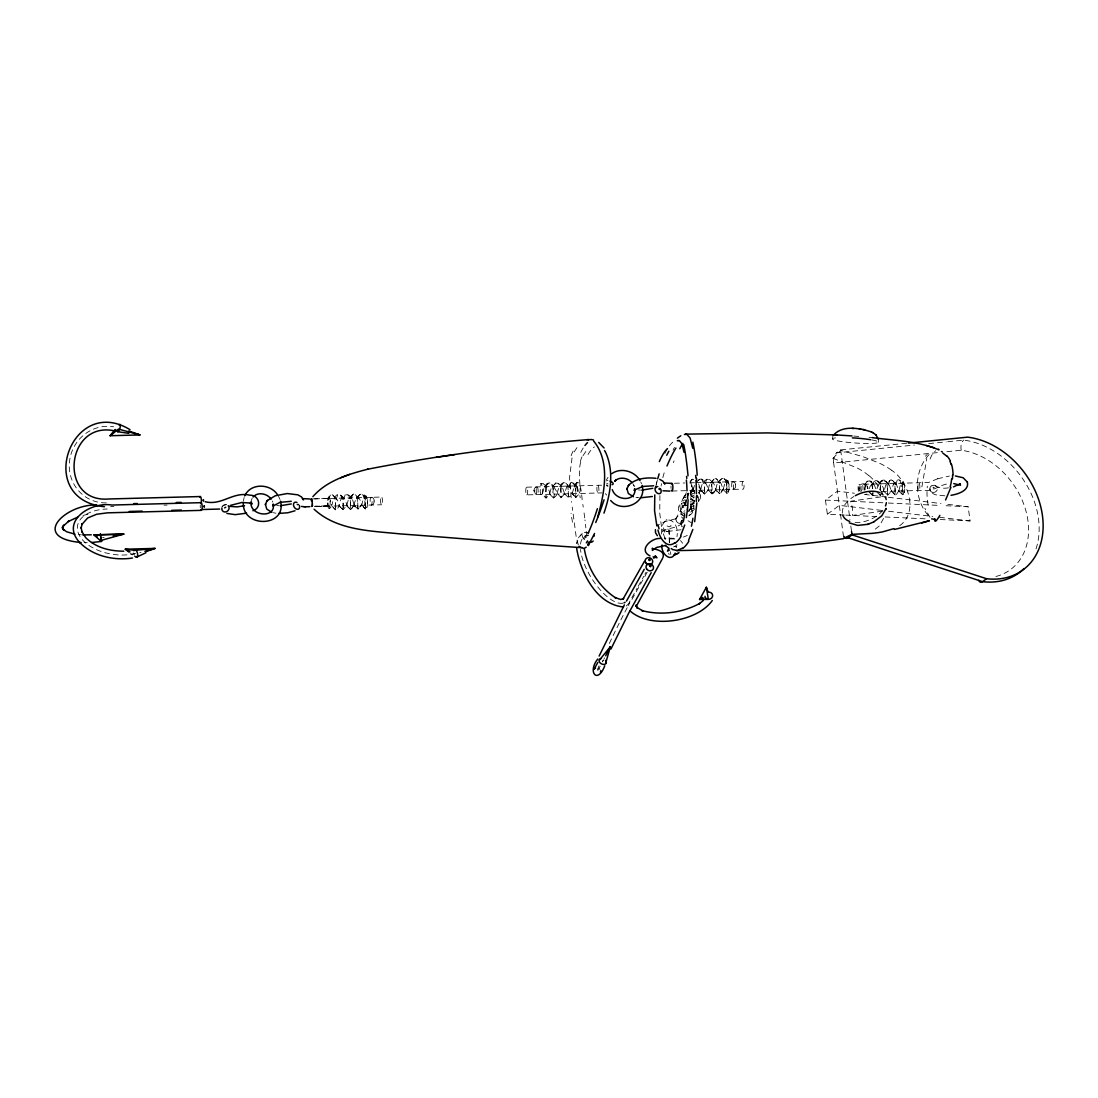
<?xml version="1.0" encoding="UTF-8"?>
<svg xmlns="http://www.w3.org/2000/svg" width="1098" height="1098" viewBox="0 0 1098 1098"><rect width="100%" height="100%" fill="white"/><g stroke="black" fill="none" stroke-linecap="round" stroke-linejoin="round"><path stroke-width="0.75" stroke-dasharray="5 3.75" d="M878.551 442.192L878.537 440.435M669.286 542.618L669.327 538.555M865.059 484.218C860.256 482.049 856.481 488.583 860.324 491.492M690.299 506.521C693.071 508.882 692.536 514.303 688.885 515.772M534.053 490.271L534.081 491.396M698.63 492.179L700.675 495.445L698.671 499.7M661.614 533.985C660.214 512.148 680.005 518.16 676.972 536.702M879.773 489.9L881.31 482.242L882.723 480.197L884.206 480.004L887.211 485.741L887.815 495.116L891.356 491.231L889.407 485.261L885.221 480.897L888.543 484.136M864.867 490.024C864.016 478.22 872.553 478.22 875.696 488.651M921.881 486.867L926.781 458.772M680.87 523.224L681.048 524.103M880.596 494.045L880.335 495.335L883.917 491.396L885.935 484.616L891.013 479.675L896.407 484.369L898.768 490.984L902.693 494.773L902.309 486.085L899.55 479.881L897.601 479.826L893.347 484.493L891.398 491.108M659.912 495.514L659.747 513.205L661.298 525.338L663.055 530.389L662.245 529.511M628.674 605.767L629.346 602.267L637.073 588.308M676.89 544.361L676.546 547.449M534.012 490.463L535.467 494.086L540.394 494.525M832.394 438.871L832.915 436.29M872.443 488.514C872.69 475.887 880.788 479.84 880.459 490.024M373.951 500.592L374.047 501.813M735.482 484.973L735.427 487.8L732.75 489.42A3.857 0.974 88.5 0 1 731.762 483.642A3.857 0.974 88.5 0 1 733.45 483.642A3.857 0.974 88.5 0 1 732.75 489.42M858.91 487.677L858.938 488.802M533.944 490.079L534.85 487.91L537.059 486.908M534.355 491.341L534.328 490.326M243.358 501.168L244.14 497.49M340.284 495.006C342.974 497.421 346.694 516.28 339.227 505.876C332.927 517.185 338.294 496.653 331.994 494.608C325.735 495.692 330.786 498.465 331.116 503.337C332.131 509.458 331.939 500.757 334.067 498.972C338.939 486.62 346.68 502.857 346.872 504.888M549.837 493.62C552.774 476.861 556.81 496.2 561.256 497.174C561.256 492.769 561.476 482.324 555.739 483.051C552.747 485.673 550.441 504.984 557.18 494.073M557.317 493.304C557.757 489.283 560.707 481.597 565.401 482.749C570.795 485.591 565.635 504.106 572.085 493.688L574.062 495.363L571.907 493.043M708.059 489.406L708.402 489.269M723.308 488.994L724.804 483.545L727.933 480.32L729.319 486.139L728.674 491.52L729.031 484.163M898.946 490.353L900.442 484.904L903.517 481.651L904.944 487.292L904.409 492.686L904.67 485.412L899.989 480.32M353.94 504.6C350.715 488.596 340.256 494.635 339.433 504.929M346.831 505.121L348.491 499.288L353.57 493.963L355.505 494.951L357.207 498.712L358.099 509.17L361.681 505.19L363.15 499.398L366.197 495.884L367.761 501.539L367.13 507.139L367.501 499.768M549.878 493.359L549.522 493.647M686.277 505.56C679.388 503.955 678.797 515.044 684.864 516.129M700.963 489.324C701.979 477.712 713.027 474.075 715.663 489.818M708.361 489.516C708.814 487.141 709.445 481.02 712.904 482.763M723.349 488.72C716.733 501.196 721.853 484.959 718.147 481.377C714.976 473.746 710.804 484.026 711.6 488.061C709.569 497.229 716.225 491.684 716.514 485.934C718.737 478.92 724.982 474.212 728.866 483.82M898.933 490.504C892.139 502.774 897.807 483.532 892.386 480.348M693.428 490.024L693.552 489.255M715.814 489.434L715.923 488.665M859.212 488.761L859.199 487.759M661.078 486.057L661.504 483.642M561.105 497.737L564.66 493.798L566.541 487.265L571.523 482.159L577.424 487.21L579.058 494.004L575.928 497.435L575.736 489.475L573.115 482.804M572.127 493.592C578.385 471.701 581.24 486.785 582.132 499.919M354.215 505.355C354.352 498.643 362.518 487.032 367.336 499.439M577.26 540.806L576.711 543.524L578.783 537.251L584.04 532.722M656.302 484.643L657.331 480.21M656.124 484.863L656.782 481.912M553.461 498.012L549.604 494.031L546.063 498.231L542.234 494.484L543.963 488.185L548.684 482.942L550.29 483.01L554.161 486.798L550.743 483.394M876.986 488.637L878.386 484.945L882.078 480.855L878.812 484.424M580.664 462.244C578.07 471.756 580.156 481.583 580.169 491.204C574.734 503.021 580.513 472.003 574.432 486.496M869.589 488.596C869.287 483.861 877.22 483.738 870 480.951M662.808 477.657L664.894 470.246M251.195 500.798L252.156 498.327M542.192 494.141L542.865 487.622L540.998 483.285L540.161 491.533L541.053 494.855L542.234 494.484M572.031 457.935L569.533 477.795L571.55 502.28M698.657 501.415L698.603 496.763M374.226 501.745L373.444 504.023L371.22 505.039A3.857 0.974 88.5 0 1 370.232 499.261A3.857 0.974 88.5 0 1 371.906 499.247A3.857 0.974 88.5 0 1 371.22 505.039M689.05 510.858L689.256 509.252M883.547 518.407L879.443 525.832L872.594 531.24M690.409 482.146L692.262 479.153L694.43 479.661M694.499 485.398L693.167 489.983M602.569 661.408L603.049 660.186M686.236 500.221L686.25 502.376M354.009 504.929C347.929 516.87 353.021 498.712 347.888 494.965M698.973 492.247L700.799 490.257L704.6 494.031L708.237 490.079L712.08 493.826L715.676 489.859L719.615 493.592L715.676 489.859C709.857 500.935 714.098 482.063 709.432 479.359M574.227 451.896L578.673 444.91M673.047 450.194L673.692 448.904M583.038 455.643L586.675 450.235M673.856 448.588L674.488 447.366M602.514 661.874L603.557 659.857M604.078 658.841L604.614 657.839M564.633 493.88L568.558 497.559M606.412 480.004L608.031 477.314M887.788 495.143L883.794 491.218M638.171 586.373L643.812 576.272M644.938 574.254L646.036 572.291M686.593 499.714L675.709 518.929L676.272 518.091M690.079 493.482L693.648 487.114M647.216 572.168L630.43 602.143L626.285 606M688.858 511.188L694.622 500.866M698.822 493.359L700.25 490.82M688.679 511.654L694.636 501.004M690.162 493.194L691.946 490.724L694.746 490.065M683.56 520.823L682.325 522.964M698.603 480.251C702.665 475.544 707.62 485.261 708.045 489.324M690.34 508.69L690.409 504.311M553.625 497.97C556.315 494.759 547.861 477.726 554.463 487.073M727.727 482.283L723.747 478.399C730.239 479.153 723.211 489.886 728.358 491.945C726.149 497.353 728.221 481.075 724.2 478.797M694.471 509.184L692.138 511.49L688.981 512.615M880.198 495.376L879.841 494.141M221.974 506.768L223.402 505.176L226.27 504.655M352.787 494.429L350.427 500.564L350.317 509.143L354.119 505.396L358.126 509.115L354.174 505.492L350.646 509.348M335.7 509.801L331.761 506.068L335.7 509.801L331.788 506.082L329.565 508.511L330.21 500.839L330.045 507.605L329.112 508.676L328.151 507.372L327.794 499.137L328.316 497.408L327.657 505.505L328.439 499.247L330.402 495.02M866.816 494.169L865.869 494.141M337.58 495.129L335.343 502.006L335.59 509.829M359.966 494.539C354.983 497.641 361.173 515.868 354.146 505.464M675.805 518.791L665.086 521.564L659.033 524.638M721.496 478.92C716.472 481.967 722.772 500.4 715.704 489.873M544.718 487.169C552.39 474.35 541.836 496.708 546.296 497.819C546.42 493.62 546.516 482.42 540.71 483.559M570.411 482.928L568.188 489.804L568.421 497.627M889.682 480.471L887.445 487.361L887.678 495.184M682.215 523.101C676.78 529.291 661.82 528.138 662.821 531.967L662.945 530.54C662.739 532.859 663.247 529.469 666.815 531.35M727.068 493.4L723.143 489.667L721.18 483.628L716.596 478.838M929.086 454.531C913.083 471.742 913.563 500.921 930.184 517.556M843.497 536.648L833.011 458.278L840.711 450.372L862.671 456.548L879.374 463.164A70.67 54.104 53.3 0 1 891.713 470.301M548.026 483.518C541.575 486.359 550.414 487.869 549.48 493.482M689.997 509.156L688.995 510.021M343.056 509.637L339.268 505.876L343.056 509.637L346.707 505.684L350.537 509.445L346.666 505.643L350.427 509.376M345.184 494.773L342.864 501.429L343.001 509.609M706.714 479.153L704.394 485.81L704.545 494.004L704.436 486.071L701.814 479.387M897.272 480.114L894.966 486.785L895.158 494.992L893.168 492.782L895.103 494.965M563.233 482.818L559.541 486.867M871.249 484.726L874.9 480.718M882.504 480.375C874.886 483.559 884.288 484.534 883.547 490.01M893.635 484.136L895.803 483.765L892.825 480.897L896.105 484.026M555.739 483.051L551.978 487.169M867.296 481.075L865.183 483.971L864.73 490.024M681.336 524.048L681.515 522.826M902.748 494.704C905.974 495.006 898.493 484.616 903.448 483.71M690.024 481.514L691.932 479.401M696.475 482.393L699.11 479.51M710.722 482.763L714.318 478.81M873.171 492.631L872.841 495.569L868.93 491.808L872.786 495.582L874.639 493.592M348.903 498.698L352.362 494.91M710.433 483.079L713.892 479.291M693.332 490.463L690.299 493.359M341.56 498.753L343.798 498.492M334.067 498.972C337.662 496.694 338.596 503.488 339.2 505.835M356.452 498.382C359.691 496.049 360.871 502.198 361.379 504.339M717.982 482.763L720.466 482.667M686.305 492.577L684.795 496.406L686.305 500.372M698.561 501.292L700.304 498.533L700.675 495.445M364.014 498.08L365.881 497.682L362.216 494.018L366.183 497.902M703.159 483.065L705.341 482.873M725.545 482.461C729.374 477.85 724.68 489.928 726.931 493.4M901.184 483.82C905.013 479.195 900.305 491.273 902.529 494.718M349.109 498.451L351.374 498.382M567.103 486.579C570.342 484.822 571.289 490.71 571.852 492.796M886.361 484.122L888.241 483.889L884.768 480.402M690.34 491.451L694.609 490.243M675.641 545.5L676.066 547.12L674.968 546.255M580.019 535.44L580.746 534.822M581.501 534.177L582.228 533.559M694.471 491.986L694.471 493.126M694.471 500.606L690.271 501.292M906.674 443.263L840.643 449.892L836.662 452.856L914.442 445.047M844.362 515.044L827.37 514.248L825.476 500.084L837.417 491.204L854.395 493.222M827.37 514.248L839.311 505.355L884.755 510.776M694.389 508.072L688.789 509.596M899.674 525.722C918.587 512.272 908.622 481.226 891.686 470.356M673.582 546.928L674.694 546.241M665.855 520.232L666.884 519.601M690.477 507.098L692.673 503.337L690.258 499.412M686.223 494.498C681.762 496.365 682.489 502.898 686.332 505.053M687.307 535.453L683.478 537.073M586.291 537.334L583.326 538.693L584.987 535.687L587.897 535M937.829 478.701L928.537 482.489L858.965 484.383M694.485 505.931L690.587 506.549M689.105 515.209C694.993 513.288 695.295 504.723 690.313 501.621M937.651 478.769L949.399 476.038M881.378 491.506L923.432 490.381C934.645 491.808 940.053 483.806 950.045 483.724M681.076 529.744L667.708 531.446M139.748 552.719L141.024 552.363M83.023 515.456L90.146 513.782M686.209 502.074L684.329 503.845L685.248 506.425M683.738 519.738C680.321 520.013 679.319 525.187 682.146 526.916M102.567 537.622L104.09 537.375M686.264 497.037C680.417 497.545 679.964 505.821 684.781 508.209M694.389 503.406L690.148 503.049M882.284 511.146L852.432 515.415A31.581 26.352 44.2 0 0 850.525 501.264L882.861 496.612L882.325 494.937M690.368 481.267L692.001 486.949L691.246 492.714L691.74 485.234L693.03 489.296M948.507 487.855C940.437 489.132 938.872 487.018 932.765 485.165C926.369 487.539 931.969 494.827 936.718 494.951M928.716 443.619L946.174 441.863M947.766 441.712L963.632 440.12A77.107 59.045 53.3 0 1 1035.222 551.1M937.308 452.637L833.657 463.027A7.796 4.063 -83.2 0 1 836.662 452.801M946.888 451.676L961.23 450.235A69.407 53.143 53.3 0 1 1025.944 510.968A69.407 53.143 53.3 0 1 995.735 576.532M690.395 504.572C695.72 504.462 695.418 495.939 690.271 495.912M674.735 538.981L664.441 538.789M588.679 535.385L584.987 535.687L586.044 538.747M663.37 533.793L664.784 537.938L675.709 538.418M314.906 506.48L329.304 505.849L314.934 506.233M314.687 498.876L328.755 498.451M526.656 487.183L602.939 485.165M674.433 483.257L684.781 482.983M689.626 482.859L694.485 482.722M696.105 482.681L743.017 481.432M312.889 498.876L381.473 497.051M526.807 494.882A3.857 0.974 88.5 0 0 527.534 489.173A3.857 0.974 88.5 0 0 525.86 489.035A3.857 0.974 88.5 0 0 526.807 494.882L601.882 492.892M672.058 491.039L686.579 490.655M689.805 490.559L743.181 489.145A3.857 0.974 88.5 0 0 743.909 483.436A3.857 0.974 88.5 0 0 742.221 483.298A3.857 0.974 88.5 0 0 743.181 489.145M110.651 506.59L113.904 506.507M164.069 505.176L167.061 505.094M316.361 506.494L381.651 504.764M690.285 490.875L694.485 491.849M314.865 506.288L328.92 506.164M944.856 495.829L936.457 494.882M84.107 542.632L87.236 542.673M684.823 513.754L682.38 512.999L680.938 511.023M825.476 500.084L886.635 502.953M888.337 503.035L939.298 505.423M946.092 505.739L968.175 506.782L970.069 520.932L937.788 519.423M845.748 515.113L876.629 516.554M885.125 516.952L925.902 518.86M686.209 500.057C678.193 498.849 677.74 510.968 685.028 512.217M640.518 490.106L638.432 489.941M278.974 505.725L276.696 505.533M78.781 534.63L81.458 534.808M732.558 481.72L734.809 482.598L735.729 484.849M371.028 497.325C373.581 496.076 374.83 502.362 374.185 500.427M853.75 436.043L858.842 436.455M694.512 501.031L690.326 498.863M869.04 437.292L872.21 437.608M635.989 497.367L637.499 497.586M666.623 531.336L667.872 531.459M275.955 513.205L273.237 512.711M637.293 497.572L638.844 497.723M586.044 532.255L589.104 532.599M864.346 494.416L886.662 497.065M888.364 497.27L941 503.543M947.794 504.353L968.175 506.782M888.557 511.229L932.71 516.485M939.504 517.295L970.069 520.932M684.891 515.662C675.558 515.511 676.505 499.988 686.195 503.447M690.258 494.018L694.471 496.104M933.341 488.363L933.094 487.141L934.371 487.594M833.011 458.278L856.92 467.858A67.294 51.524 53.3 0 1 865.471 473.018L869.122 475.859M686.291 505.286C682.476 503.584 681.227 509.541 684.878 510.35M575.874 497.435L572.085 493.688M606.302 485.673L607.908 486.277M688.021 520.74L691.493 522.854M608.004 485.838L606.494 484.863M690.477 497.669L694.458 501.237M132.872 553.227L134.615 554.161M598.52 668.188L600.016 669.478M690.395 492.947L694.526 493.88M605.314 493.633L606.741 495.088M130.154 553.021L132.583 554.943M564.386 492.961L562.313 487.334L559.843 486.606L562.821 483.298L560.749 489.818L560.886 497.765M680.513 540.587L682.682 543.236M873.72 484.616L870.44 481.487L872.773 488.473M576.848 486.483L573.554 483.34L576.532 486.208L574.734 486.222L577.603 483.093L575.626 489.804L575.846 497.408M702.253 479.922L705.643 483.161M340.723 495.541L344.113 498.78M891.288 491.149L895.213 494.978M868.971 491.822L872.841 495.569M569.286 486.579L565.511 482.846M546.9 487.169L543.126 483.449M336.551 498.876L332.68 495.047M877.371 492.563L880.253 495.39M358.936 498.286L355.052 494.457M877.618 480.91L880.98 484.232M558.347 483.353L561.723 486.689M712.08 493.826L708.183 489.969L711.971 493.757M872.69 495.527L872.265 492.686M362.669 494.402L365.277 501.086L365.469 509.047L367.103 507.194L365.991 507.386L364.934 504.353L365.785 496.159L364.824 501.415L365.442 509.047L361.407 504.435M690.395 507.756L692.124 510.735M930.02 517.364L924.832 508.223M698.589 483.889L700.538 489.324M632.805 483.6L634.287 486.387L633.834 485.192M278.48 496.172L280.017 499.453M578.303 544.924L576.134 536.455L572.236 507.125M867.53 486.867L868.134 488.528M640.82 482.063L641.52 483.751M272.345 501.045L272.812 502.157M665.319 539.296L664.784 537.938M864.716 489.667L866.006 482.626L867.667 488.651M867.365 486.51L867.653 488.432M586.854 536.579L585.44 524.226M582.832 504.407L583.244 507.098M584.067 512.931L584.85 518.97M840.643 449.892L849.962 519.532M850.813 525.942L851.54 531.432M584.96 519.917L585.069 520.864M669.533 542.618L668.682 531.35L666.815 525.777L669.011 526.875L671.07 525.709L669.643 530.485L669.258 538.322M133.929 554.504A3.857 1.88 75.5 0 1 133.572 552.967M200.33 507.825A3.857 0.974 88.5 0 1 200.275 505.053M222.565 506.48A3.857 3.431 -45.1 0 1 226.435 504.751M106.382 502.87A38.567 37.03 -65.4 0 1 69.435 462.025A38.567 37.03 -65.4 0 1 113.616 426.779M135.589 553.461A38.567 22.468 9.2 0 1 80.154 536.771A38.567 22.468 9.2 0 1 107.206 509.005M871.922 439.941A23.14 2.484 4 0 1 872.43 443.4A23.14 2.484 4 0 1 840.643 441.396A23.14 2.484 4 0 1 837.101 437.745M861.559 491.328A3.857 0.974 88.5 0 1 861.175 486.071A3.857 0.974 88.5 0 1 862.452 484.849A3.857 0.974 88.5 0 1 862.932 490.024M882.806 510.378A23.14 13.986 -22.2 0 1 853.626 522.305M842.331 513.178A23.14 13.986 -22.2 0 1 853.915 496.488M881.131 493.249A23.14 13.986 -22.2 0 1 883.78 495.184M694.348 497.353A3.857 3.431 29.2 0 1 690.477 493.414A3.857 3.431 29.2 0 1 694.471 490.326M682.078 526.45A3.857 2.292 -80 0 1 683.519 519.999M608.004 483.998A3.857 1.729 18.5 0 1 606.686 483.202M606.535 480.842A3.857 1.729 18.5 0 1 607.935 480.677M584.781 539.626A3.857 3.5 73.2 0 1 583.079 533.642A3.857 3.5 73.2 0 1 588.775 533.985M600.194 666.184A38.567 1.125 -64.1 0 1 598.986 665.841M609.321 643.442A38.567 1.125 -64.1 0 1 628.234 605.835M622.923 603.159A38.567 15.688 58.2 0 1 597.326 586.373A38.567 15.688 58.2 0 1 580.513 549.467M580.526 544.073A38.567 15.688 58.2 0 1 585.92 536.071M669.149 554.614A3.857 0.988 76.1 0 1 668.655 553.186M670.329 551.745A3.857 0.988 76.1 0 1 670.823 554.545M580.773 452.335A119.009 38.169 83.1 0 1 583.216 447.97M571.138 455.697A83.777 26.86 77.7 0 1 573.636 450.139M572.47 522.223A61.625 3.912 82.5 0 1 571.029 513.205M587.993 454.503A106.767 35.369 80.4 0 1 594.416 446.913M580.32 461.558A74.444 25.501 73.5 0 1 582.832 455.176M579.854 495.569A57.467 1.51 80.7 0 1 580.224 497.819M858.526 491.273A3.857 0.974 88.5 0 1 858.279 485.591A3.857 0.974 88.5 0 1 859.72 485.7A3.857 0.974 88.5 0 1 859.693 491.369M930.116 459.06A44.318 21.397 70.2 0 1 935.688 450.756M925.477 456.246A40.53 16.045 68.1 0 1 927.234 454.476M928.235 505.162A43.783 25.103 -77.7 0 1 927.33 486.153M698.712 486.798A3.857 3.431 29.2 0 1 698.603 492.714M694.54 492.275A3.857 3.431 29.2 0 1 694.416 486.483M671.07 488.5A3.857 0.933 89.9 0 1 671.043 486.002M664.606 532.159A61.708 29.701 -86.2 0 1 663.535 527.85M664.894 453.35A93.769 20.231 -82.2 0 1 673.898 441.423M673.335 462.656A134.093 18.693 -76.8 0 1 674.076 460.913M869.163 475.777A34.011 26.05 53.3 0 1 882.545 494.91M961.23 450.235A7.741 4.296 -89.3 0 1 963.632 440.078M723.211 489.571L721.276 491.451L723.184 489.667M681.227 521.262L682.229 520.246L681.227 521.262M361.613 505.286L359.732 507.056L361.64 505.272L365.497 509.033L361.585 505.245M704.655 494.018L700.799 490.257L704.545 494.004M883.561 490.12L883.766 491.053L883.588 490.216M933.341 492.467A3.857 3.527 -29 0 0 937.074 487.059A3.857 3.527 -29 0 0 930.541 487.018A3.857 3.527 -29 0 0 933.341 492.467M536.318 488.61A3.857 0.974 88.5 0 0 537.21 494.608A3.857 0.974 88.5 0 0 538.006 489.063A3.857 0.974 88.5 0 0 536.318 488.61M380.677 498.904A3.857 0.974 88.5 0 0 381.637 504.764A3.857 0.974 88.5 0 0 382.365 499.055A3.857 0.974 88.5 0 0 380.677 498.904M596.928 487.21A3.857 1.002 87.1 0 0 598.081 493.002A3.857 1.002 87.1 0 0 598.684 487.224A3.857 1.002 87.1 0 0 596.928 487.21M918.038 484.493A3.857 0.974 88.5 0 0 918.93 490.49A3.857 0.974 88.5 0 0 919.726 484.959A3.857 0.974 88.5 0 0 918.038 484.493M676.327 521.056A3.857 3.459 36.7 0 0 682.75 522.195A3.857 3.459 36.7 0 0 679.991 516.307A3.857 3.459 36.7 0 0 676.327 521.056"/><path stroke-width="1.5" d="M688.226 494.855L688.226 493.427M697.12 495.5L697.079 497.421M265.469 504.558L266.773 509.101L271.879 512.341M626.999 488.939L628.317 493.482L633.409 496.721M594.553 533.422L588.363 545.486L588.473 542.124M634.891 489.118C636.195 501.525 616.102 501.484 612.272 489.598M251.044 501.8C249.191 516.184 275.955 518.874 273.292 504.106M688.144 499.755L687.595 508.099M225.776 507.207L224.61 507.894M91.71 542.508L101.592 541.451L101.085 539.393M600.675 671.07L600.524 672.292L600.963 671.111M952.488 478.865L952.57 475.105M696.873 502.829L694.65 521.701M654.779 494.869L654.573 510.735L656.851 525.956M687.43 509.65L686.332 517.652M204.036 505.917L204.063 506.947M265.51 504.215L266.965 500.99M627.054 488.596L628.509 485.385M655.41 529.675L655.533 532.777L657.373 535.7M203.542 500.798L203.501 499.768M265.414 504.915L265.565 503.858M626.958 489.296L627.095 488.239M204.365 506.892L204.338 505.931M655.657 488.088L656.014 486.098M960.036 483.751L960.489 485.261L953.778 483.6M634.548 490.147L634.493 488.857M203.226 499.755L203.254 500.866M684.74 525.064L680.705 535.508M657.688 478.852L659.157 473.869M605.739 662.986L610.364 646.749L599.535 659.98M692.865 529.442L688.528 540.408M668.435 548.986L667.502 551.196L669.574 550.002M950.937 487.334L945.584 499.974M873.761 521.907L881.776 515.813L886.031 508.676M886.1 508.498L885.839 509.294M597.6 517.323C604.476 493.482 610.735 461.627 593.565 440.943M312.203 505.629L311.805 506.494M603.955 513.137C610.584 493.826 614.372 471.454 605.547 452.198M663.027 557.441C665.264 550.743 655.945 549.343 652.775 548.698L652.486 548.492M675.188 553.09C670.96 563.59 660.296 552.774 662.053 544.965M597.792 659.02C587.183 671.907 597.477 684.74 604.765 665.813M599.137 656.055L624.364 604.888M610.927 649.028L628.907 612.711L651.183 572.676M666.733 455.245L668.833 451.209M712.3 600.51C696.818 622.292 649.934 629.044 629.909 610.804M244.73 495.925C250.413 482.914 270.094 483.367 277.437 494.594M605.657 655.822L610.364 646.749L607.331 652.185M653.845 558.306L655.163 555.808M597.834 662.451L594.032 669.204L595.555 668.023M833.3 435.371C842.399 424.693 859.858 428.096 871.716 432.063M662.547 558.429L636.195 606.439L636.318 605.012L636.401 606.631L635.948 605.341L637.595 608.265L636.648 607.276L642.797 610.886L641.754 610.529C660.969 615.772 682.558 612.808 699.989 603.296L699.11 603.9L703.365 600.469M644.457 561.325L623.046 599.041L623.719 598.479L620.658 599.481L615.004 597.518L615.662 597.888C599.069 587.114 587.65 568.476 584.328 549.082M626.491 601.059L644.251 569.299M706.371 587.252L699.55 599.481L708.347 599.412L706.371 587.252L707.99 591.726M594.334 535.508L593.798 536.428M587.512 540.916L586.359 542.865M310.967 499.233L311.31 498.917A3.692 1.016 -79.6 0 1 311.503 499.192M267.322 500.564L275.214 495.788L287.278 493.537L297.929 494.855L301.552 496.982L303.46 499.892L302.458 498.629L309.705 498.959M628.852 484.959C635.934 478.303 646.763 477.218 656.041 478.33M959.899 483.889L953.517 486.867M266.759 501.251L267.514 500.317M628.289 485.632L629.058 484.712M312.861 496.68C326.696 480.691 348.135 474.254 367.926 469.162M115.276 429.702L110.116 435.728L139.954 434.932L128.782 430.951M115.633 429.524L110.116 435.728L118.488 429.085L139.954 434.932L133.764 433.161M253.034 497.023C257.632 491.698 266.992 493.276 271.192 499.11M634.726 489.928L642.838 486.441L653.694 485.783M614.702 481.295L616.431 479.73L614.921 481.034C618.956 476.738 627.068 477.493 631.474 482.022M677.397 438.143L680.787 435.769M702.198 597.353L699.55 599.481L703.942 598.053M682.476 548.108L677.452 550.523L672.745 549.604M674.968 542.7C666.349 549.494 659.555 537.347 657.976 530.046M843.882 536.332A7.796 4.063 -83.2 0 0 848.027 537.842L852.007 534.822L986.539 578.715A77.121 59.045 53.3 0 0 1042.455 515.717A77.121 59.045 53.3 0 0 967.613 437.155L908.362 443.098M986.539 578.715L982.559 581.666L848.027 537.787M250.111 503.46L251.387 502.335L251.991 504.16L251.195 503.117L241.889 502.472L230.251 505.437M611.778 473.663C620.892 467.185 634.658 471.083 640.038 480.595M677.123 553.735L679.044 552.623M252.911 510.735C262.202 507.811 259.403 494.855 249.919 495.198C232.872 491.273 221.933 505.89 205.106 501.731M873.857 521.866L868.504 524.089M673.733 555.231L675.833 554.353M675.462 554.545L677.562 553.516M136.646 557.153L145.883 552.788M684.37 434.547L685.591 434.149M893.95 528.618L882.545 531.871A171.947 131.65 53.3 0 1 871.73 533.395L851.938 534.342L843.717 538.294L848.548 537.8M677.301 440.737L678.289 440.476M77.711 517.117L67.994 521.646L68.9 521.056L63.08 526.216L63.725 525.091L62.668 528.605L62.215 527.314L63.945 530.252L62.998 529.277L66.786 531.83L74.856 534.122M340.696 477.767L349.754 474.336M295.005 510.776L287.786 512.78L278.727 513.425M145.993 551.621L155.134 548.41L125.282 549.206L128.933 552.074M581.899 547.49L580.966 547.586C520.699 543.757 460.556 538.308 400.331 533.916C370.987 530.856 337.031 530.581 314.069 509.198M291.286 503.941L280.182 505.753M652.816 488.322L641.712 490.133M849.234 522.881L857.662 525.42L867.64 524.35M867.516 524.391L868.6 524.062M894.486 529.442L929.333 520.754M921.757 523.005L929.114 520.823M144.881 551.278L155.134 548.41L134.697 550.359L125.282 549.206L129.948 551.676M244.566 505.725L237.127 506.892L230.155 506.411M246.57 513.178L235.233 514.646L226.874 513.439M652.349 496.502L640.271 497.819M660.186 538.459C651.443 537.773 637.965 550.057 649.989 555.876M367.405 469.271C440.38 454.997 514.331 445.596 588.432 439.584L588.624 439.584M586.963 439.776L588.432 439.584M951.005 495.294C957.58 494.278 969.644 490.751 967.297 481.871M113.204 535.865L123.827 534.108L93.989 534.904L100.343 540.6L123.827 534.108L93.989 534.904L97.104 536.716M436.181 457.358L454.531 454.668M843.717 538.624C788.391 546.941 732.393 549.755 676.505 550.606M132.501 558.045C114.041 560.762 93.344 556.329 79.962 542.728M96.555 505.025C65.88 503.955 29.317 537.883 81.101 542.508M665.525 545.473L656.494 547.49L652.39 550.414L652.363 548.273L652.994 548.918M623.472 606.974C596.269 604.408 580.375 572.127 576.574 547.861M91.271 534.808L82.789 534.904M219.655 509.047L202.334 509.513M685.989 434.122L767.845 432.914L836.978 434.959M200.207 496.543L109.059 498.972C57.974 503.433 65.633 421.028 113.89 430.732M201.154 502.664L111.859 505.053C90.763 501.388 59.168 521.564 80.374 543.222M671.235 483.34L664.002 483.01L664.853 483.944M133.819 503.625L137.154 503.529M176.284 502.5L181.115 502.362M669.835 491.094L662.972 490.779M129.235 511.462L142.15 511.119M171.727 510.337L181.362 510.076M309.938 506.658L305.422 506.782M201.263 510.364L107.453 512.835L96.638 514.262L87.648 517.981L81.828 524.528L82.076 523.787L81.17 528.234L81.156 527.383L81.952 531.967L81.691 531.24L85.671 537.636C95.924 547.71 109.525 551.114 123.813 551.196M301.552 506.425L304.146 506.754M304.077 506.754L305.464 506.782M852.144 428.453L853.654 428.495M291.258 501.292L280.1 502.349L272.908 506.068L272.963 504.476M835.427 434.863L852.062 435.933M104.475 506.713C33.709 499.617 71.123 393.743 130.003 429.661M955.342 475.956L963.166 477.754L967.42 482.173M872.21 437.608C894.486 440.614 918.024 440.916 938.955 449.892M859.267 428.893L860.805 429.085M580.897 547.573L579.085 546.296M117.706 431.72L128.837 433.326M653.077 556.892L656.975 557.743L655.753 556.247M864.771 429.785L862.85 429.414M926.204 445.472L933.78 447.668M659.733 479.346L662.849 481.144L664.784 483.751M659.665 488.308L659.939 489.571L658.786 488.926M872.965 432.722L875.71 434.712M871.345 431.871L873.377 432.941M942.811 453.103L946.723 456.109M931.653 518.874L933.575 519.134A33.201 7.768 86.6 0 0 934.48 519.258M669.094 548.41L665.251 545.404M672.539 549.48L671.221 548.506M598.698 442.453L604.078 447.97M610.68 500.482C621.825 513.864 647.491 503.172 642.042 485.371M876.19 435.206L878.386 439.42M875.614 434.616L876.3 435.316M604.531 450.564L605.396 451.923M101.538 541.383L101.236 540.147M950.127 461.531L951.143 464.591M297.256 504.545L298.642 504.613M587.938 544.265L588.363 545.486M311.708 499.192L311.997 500.537M280.525 501.141C286.976 527.369 242.383 528.358 243.303 502.953M101.167 539.832L100.783 537.553M692.756 448.245L690.093 437.965L686.607 434.163A101.016 17.252 -86.1 0 0 685.564 434.534M683.972 452.184L682.05 443.963L679.401 440.6A92.273 15.139 -84.9 0 0 678.262 440.792M100.851 538.02L100.591 536.236L100.742 537.265M851.54 531.432L852.007 534.822M312.161 501.594L312.367 504.202M696.53 478.261L696.722 481.075M119.106 424.995A3.857 1.071 -71.9 0 1 120.382 425.516A3.857 1.071 -71.9 0 1 119.051 430.265A3.857 1.071 -71.9 0 1 117.335 431.308M199.781 497.147A3.857 0.974 88.5 0 1 201.154 498.286A3.857 0.974 88.5 0 1 201.003 503.611M133.736 550.702A3.857 1.88 75.5 0 1 136.481 550.853A3.857 1.88 75.5 0 1 137.456 556.151A3.857 1.88 75.5 0 1 134.725 556.11M200.618 503.227A3.857 0.974 88.5 0 1 201.881 503.996A3.857 0.974 88.5 0 1 202.018 508.992A3.857 0.974 88.5 0 1 200.797 509.815M228.233 505.67A3.857 3.431 -45.1 0 1 226.298 511.778A3.857 3.431 -45.1 0 1 221.92 507.894M852.364 437.855A23.14 2.484 4 0 1 870.728 439.735M885.07 496.776A23.14 13.986 -22.2 0 1 886.21 499.549M886.333 502.651A23.14 13.986 -22.2 0 1 885.468 505.945M849.77 521.44A23.14 13.986 -22.2 0 1 842.756 515.154M855.328 495.678A23.14 13.986 -22.2 0 1 880.061 492.728M299.479 505.615A3.857 2.731 58.1 0 1 297.133 509.307A3.857 2.731 58.1 0 1 293.482 504.778A3.857 2.731 58.1 0 1 296.982 502.513M610.021 481.089A3.857 1.729 18.5 0 1 612.945 483.065A3.857 1.729 18.5 0 1 612.121 484.671M660.68 489.145A3.857 2.731 58.1 0 1 659.363 493.702A3.857 2.731 58.1 0 1 655.108 489.955A3.857 2.731 58.1 0 1 657.839 486.647M605.506 660.351A3.857 2.69 27.5 0 1 604.724 664.317A3.857 2.69 27.5 0 1 599.494 662.08A3.857 2.69 27.5 0 1 601.251 658.526M625.05 602.28A38.567 15.688 58.2 0 1 624.035 602.816M708.663 592.165A3.857 3.569 -15.9 0 1 712.616 595.363A3.857 3.569 -15.9 0 1 709.143 599.288A3.857 3.569 -15.9 0 1 704.985 596.324M311.365 500.702A3.719 0.947 69.9 0 1 311.242 499.686M311.571 498.959A3.555 0.988 -65.6 0 1 311.736 499.123M311.873 500.921A3.857 0.81 86.7 0 1 311.956 501.525M312.23 504.133A3.541 1.784 73 0 1 312.23 504.792M312.601 505.162A3.692 1.88 73.5 0 1 312.354 505.876M597.394 508.676A117.857 19.339 -79.7 0 1 588.075 533.45M588.652 439.873A71.054 23.099 88.2 0 1 593.579 440.024M584.946 445.5A119.009 38.169 83.1 0 1 587.526 442.604M586.195 547.12A75.24 14.645 -85.7 0 1 581.94 547.765M604.065 499.782A105.284 15.043 -77.3 0 1 595.72 522.538M593.181 541.012A66.553 10.349 -80.4 0 1 590.051 541.918M939.874 515.374A44.634 3.706 -66.6 0 1 934.961 518.86M951.623 478.92A26.16 16.141 -79.1 0 1 950.113 486.963M951.513 464.193A31.06 17.554 -81.7 0 1 953.091 474.912M946.833 455.89A26.215 16.799 -74.5 0 1 950.429 461.201M941.398 451.539A37.95 20.519 84.3 0 1 942.317 451.786M938.31 449.356A44.318 21.397 70.2 0 1 938.694 449.219M935.304 519.697A40.544 7.013 -78.3 0 1 934.549 519.985M671.386 484.04A3.857 0.933 89.9 0 1 672.635 484.63A3.857 0.933 89.9 0 1 672.635 489.79A3.857 0.933 89.9 0 1 671.386 490.271M688.871 541.204A129.344 44.661 73 0 1 682.627 548.533M679.786 448.711A134.093 18.693 -76.8 0 1 682.832 443.345M692.811 442.178A42.108 4.817 85.7 0 1 697.23 475.173M695.652 475.379A36.673 5.449 84.7 0 1 695.885 478.028M695.981 480.43A44.414 7.7 84.7 0 1 696.407 493.839M696.489 496.172A65.798 13.862 83.7 0 1 696.324 501.47M692.92 518.242A131.691 40.667 77.3 0 1 691.424 526.216M681.062 536.304A116.196 40.352 72.6 0 1 675.119 543.098M659.047 528.783A58.551 30.593 -84.5 0 1 658.031 524.775M659.322 461.599A82.707 16.346 -80.8 0 1 667.488 448.547M666.966 466.019A121.041 16.443 -76.4 0 1 675.943 448.066M683.711 444.553A37.469 2.91 84.8 0 1 688.034 475.818M686.566 476.381A31.403 3.541 83.9 0 1 686.785 478.454M686.387 480.046A38.018 6.327 83.7 0 1 687.032 490.888M687.691 493.867A57.823 12.874 82.3 0 1 687.636 498.67M687.513 507.907A101.579 27.285 80 0 1 687.348 509.472M684.562 514.235A119.078 36.865 76.9 0 1 683.272 521.866M1023.967 568.599A77.107 59.045 53.3 0 1 982.559 581.666A7.741 3.719 -77.4 0 1 978.757 580.32M100.371 533.971L100.481 535.289L100.44 533.889M648.877 559.87C650.757 562.313 650.291 557.564 648.877 559.802M649.7 565.992C651.443 568.49 651.32 563.699 649.7 565.923M634.932 489.681L634.342 490.394L634.932 489.681M646.557 568.86A3.857 3.431 29.2 0 0 653.063 569.313A3.857 3.431 29.2 0 0 649.673 563.796A3.857 3.431 29.2 0 0 646.557 568.86M645.748 562.766A3.857 3.431 29.2 0 0 652.267 563.164A3.857 3.431 29.2 0 0 648.822 557.66A3.857 3.431 29.2 0 0 645.748 562.766"/></g></svg>
